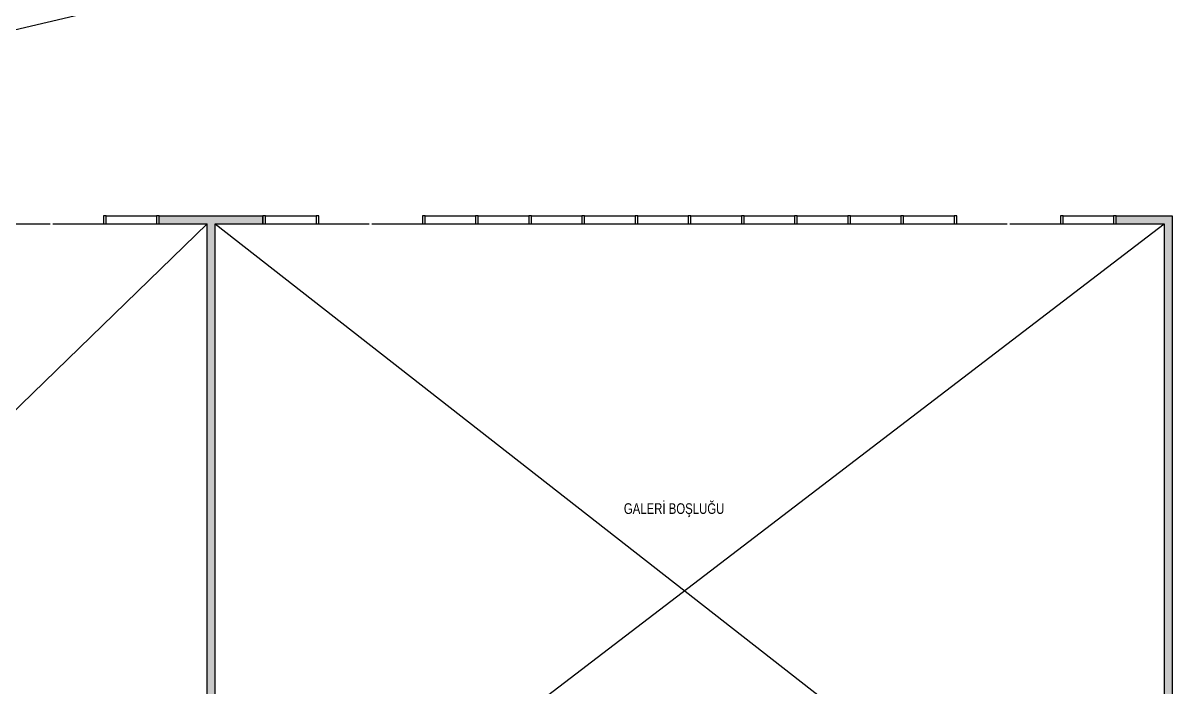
# Model space of a CAD drawing. Header units: centimetres. Extents: x 26200 to 113000, y -600 to 9300.
# Drawn here: x 81687 to 83848, y 2102 to 3351 of the extents above; entities that cross this region are included whole.
import ezdxf

# ---------------------------------------------------------------- set-up
doc = ezdxf.new("R2010")
doc.units = ezdxf.units.CM
for name, color, linetype in [('A-ANNO-TEXT', 8, 'Continuous'), ('A-ELEV-04', 8, 'Continuous'), ('A-GLAZ-FRME', 8, 'Continuous'), ('A-GLAZ-FULL', 8, 'Continuous'), ('A-GLAZ-SILL', 8, 'Continuous'), ('A-WALL', 8, 'Continuous'), ('A-WALL-HTCH', 8, 'Continuous')]:
    doc.layers.add(name, color=color, linetype=linetype)
doc.styles.add('Fields_100', font='act_simplex.shx', dxfattribs={"width": 0.8, "height": 20})

msp = doc.modelspace()

# ---------------------------------------------------------------- hatches: boundary and pattern name
at = {"layer": 'A-WALL-HTCH'}
h = msp.add_hatch(dxfattribs=at)
h.set_pattern_fill('DASH', color=256)
h.set_pattern_definition([(0, (74805.6698, 54361.057), (3.175, 3.175), [3.175, -3.175])])
h.paths.add_polyline_path([(81943.4, 2973.6), (81943.4, 2988.6), (82138.4, 2988.6), (82138.4, 2973.6), (82048.4, 2973.6), (82048.4, 1608.6), (82033.4, 1608.6), (82033.4, 2973.6)])
h = msp.add_hatch(dxfattribs=at)
h.set_pattern_fill('DASH', color=256)
h.set_pattern_definition([(0, (75105.6698, 54361.057), (3.175, 3.175), [3.175, -3.175])])
h.paths.add_polyline_path([(83743.4, 2988.6), (83848.4, 2988.6), (83848.4, 1608.6), (83833.4, 1608.6), (83833.4, 2973.6), (83743.4, 2973.6)])

# ---------------------------------------------------------------- linework, layer by layer
at = {"layer": 'A-ELEV-04'}
for p, q in [((80180.9, 2988.6), (98195.9, 7218.6)), ((80547.9, 1533.1), (82033.4, 2973.6)), ((82048.4, 1608.6), (83833.4, 2973.6)), ((82048.4, 2973.6), (83795.9, 1608.6))]:
    msp.add_line(p, q, dxfattribs=at)
at = {"layer": 'A-GLAZ-FRME'}
for points in [[(81838.4, 2973.6), (81843.4, 2973.6), (81843.4, 2988.6), (81838.4, 2988.6)], [(81938.4, 2973.6), (81943.4, 2973.6), (81943.4, 2988.6), (81938.4, 2988.6)], [(82138.4, 2973.6), (82143.4, 2973.6), (82143.4, 2988.6), (82138.4, 2988.6)], [(82238.4, 2973.6), (82243.4, 2973.6), (82243.4, 2988.6), (82238.4, 2988.6)], [(82438.4, 2973.6), (82443.4, 2973.6), (82443.4, 2988.6), (82438.4, 2988.6)], [(82538.4, 2973.6), (82543.4, 2973.6), (82543.4, 2988.6), (82538.4, 2988.6)], [(82638.4, 2973.6), (82643.4, 2973.6), (82643.4, 2988.6), (82638.4, 2988.6)], [(82738.4, 2973.6), (82743.4, 2973.6), (82743.4, 2988.6), (82738.4, 2988.6)], [(82838.4, 2973.6), (82843.4, 2973.6), (82843.4, 2988.6), (82838.4, 2988.6)], [(82938.4, 2973.6), (82943.4, 2973.6), (82943.4, 2988.6), (82938.4, 2988.6)], [(83038.4, 2973.6), (83043.4, 2973.6), (83043.4, 2988.6), (83038.4, 2988.6)], [(83138.4, 2973.6), (83143.4, 2973.6), (83143.4, 2988.6), (83138.4, 2988.6)], [(83238.4, 2973.6), (83243.4, 2973.6), (83243.4, 2988.6), (83238.4, 2988.6)], [(83338.4, 2973.6), (83343.4, 2973.6), (83343.4, 2988.6), (83338.4, 2988.6)], [(83438.4, 2973.6), (83443.4, 2973.6), (83443.4, 2988.6), (83438.4, 2988.6)], [(83638.4, 2973.6), (83643.4, 2973.6), (83643.4, 2988.6), (83638.4, 2988.6)], [(83738.4, 2973.6), (83743.4, 2973.6), (83743.4, 2988.6), (83738.4, 2988.6)]]:
    msp.add_lwpolyline(points, close=True, dxfattribs=at)
at = {"layer": 'A-GLAZ-FULL'}
for p, q in [((81843.4, 2988.6), (81938.4, 2988.6)), ((82443.4, 2988.6), (82538.4, 2988.6)), ((82543.4, 2988.6), (82638.4, 2988.6)), ((82643.4, 2988.6), (82738.4, 2988.6)), ((82743.4, 2988.6), (82838.4, 2988.6)), ((82843.4, 2988.6), (82938.4, 2988.6)), ((82943.4, 2988.6), (83038.4, 2988.6)), ((83043.4, 2988.6), (83138.4, 2988.6)), ((83143.4, 2988.6), (83238.4, 2988.6)), ((83243.4, 2988.6), (83338.4, 2988.6)), ((83343.4, 2988.6), (83438.4, 2988.6)), ((83643.4, 2988.6), (83738.4, 2988.6))]:
    msp.add_line(p, q, dxfattribs=at)
msp.add_lwpolyline([(82143.4, 2988.6), (82238.4, 2988.6)], dxfattribs=at)
at = {"layer": 'A-GLAZ-SILL'}
for p, q in [((81643.4, 2973.6), (81738.4, 2973.6)), ((81743.4, 2973.6), (81838.4, 2973.6)), ((81843.4, 2973.6), (81938.4, 2973.6)), ((82143.4, 2973.6), (82238.4, 2973.6)), ((82243.4, 2973.6), (82338.4, 2973.6)), ((82343.4, 2973.6), (82438.4, 2973.6)), ((82443.4, 2973.6), (82538.4, 2973.6)), ((82543.4, 2973.6), (82638.4, 2973.6)), ((82643.4, 2973.6), (82738.4, 2973.6)), ((82743.4, 2973.6), (82838.4, 2973.6)), ((82843.4, 2973.6), (82938.4, 2973.6)), ((82943.4, 2973.6), (83038.4, 2973.6)), ((83043.4, 2973.6), (83138.4, 2973.6)), ((83143.4, 2973.6), (83238.4, 2973.6)), ((83243.4, 2973.6), (83338.4, 2973.6)), ((83343.4, 2973.6), (83438.4, 2973.6)), ((83443.4, 2973.6), (83538.4, 2973.6)), ((83543.4, 2973.6), (83638.4, 2973.6)), ((83643.4, 2973.6), (83738.4, 2973.6))]:
    msp.add_line(p, q, dxfattribs=at)
at = {"layer": 'A-WALL'}
for points in [[(81943.4, 2988.6), (82138.4, 2988.6)], [(81943.4, 2973.6), (81943.4, 2988.6)], [(82138.4, 2973.6), (82138.4, 2988.6)], [(83743.4, 2988.6), (83848.4, 2988.6), (83848.4, 1608.6)], [(83743.4, 2973.6), (83743.4, 2988.6)], [(81943.4, 2973.6), (82033.4, 2973.6)], [(82033.4, 1608.6), (82033.4, 2973.6)], [(82048.4, 2973.6), (82138.4, 2973.6)], [(82048.4, 1608.6), (82048.4, 2973.6)], [(83743.4, 2973.6), (83833.4, 2973.6), (83833.4, 1608.6)]]:
    msp.add_lwpolyline(points, dxfattribs=at)

# ---------------------------------------------------------------- texts
at = {"layer": 'A-ANNO-TEXT', "insert": (82911.8, 2447.9), "char_height": 20, "attachment_point": 2, "style": 'Fields_100'}
msp.add_mtext_dynamic_manual_height_columns('GALERİ BOŞLUĞU', width=436.665, gutter_width=100, heights=[0], dxfattribs=at)

doc.saveas('drawing.dxf')
